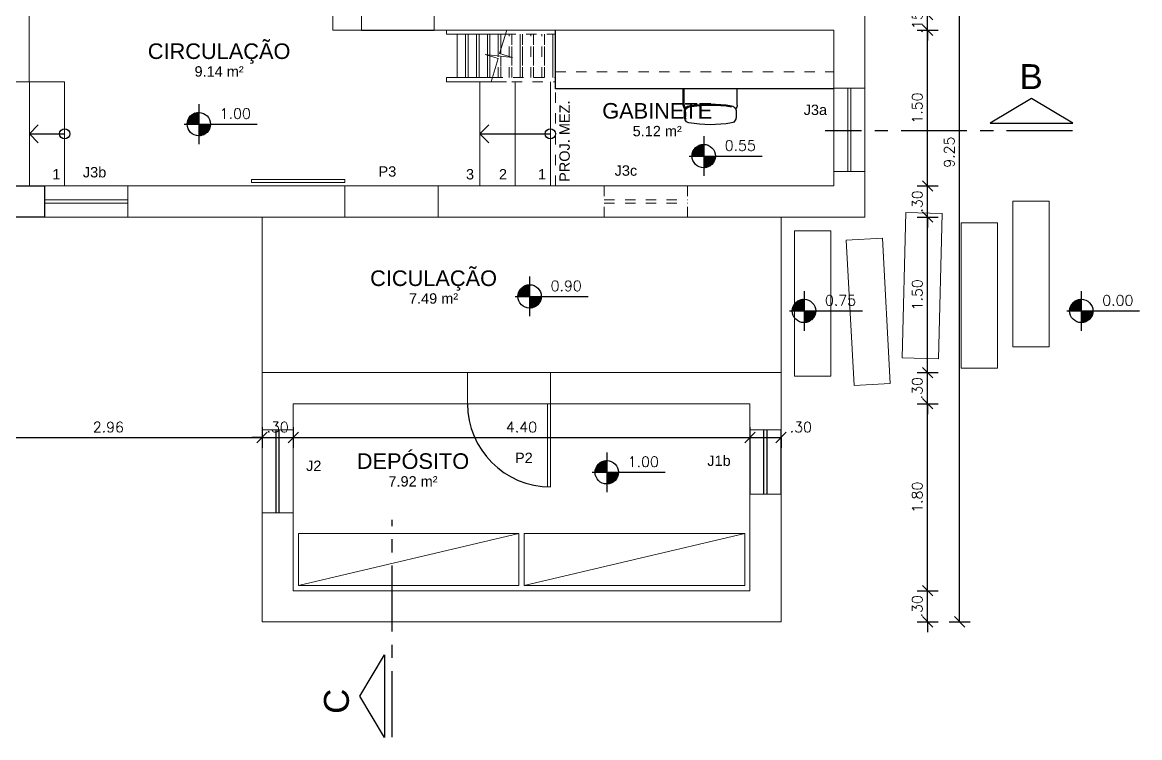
# Model space of a CAD drawing. Header units: metres. Extents: x -2.9 to 16.1, y -10.4 to 2.6.
# Drawn here: x 5.18 to 15.95, y -10.36 to -3.47 of the extents above; entities that cross this region are included whole.
import ezdxf
from ezdxf.enums import TextEntityAlignment as Align

# ---------------------------------------------------------------- set-up
doc = ezdxf.new("R2010")
doc.units = ezdxf.units.M
for name, pattern in [('CENTER', [50.800000000000004, 31.75, -6.349999999999999, 6.349999999999999, -6.349999999999999]), ('DASHDOT', [25.399999999999995, 12.7, -6.349999999999999, 0, -6.349999999999999]), ('DIVIDE', [31.75, 12.7, -6.35, 0, -6.35, 0, -6.35])]:
    doc.linetypes.add(name, pattern=pattern)
for name, color, linetype in [('Cotas', 8, 'Continuous'), ('Esquadria', 5, 'Continuous'), ('L-CORTE', 7, 'Continuous'), ('LAYOUT', 9, 'Continuous'), ('Parede', 1, 'Continuous'), ('Parede Vista', 4, 'Continuous'), ('Piso', 8, 'Continuous'), ('Projeção Sup', 40, 'DIVIDE'), ('Símbolos', 8, 'Continuous'), ('TXT', 4, 'Continuous'), ('TXT-AREA', 3, 'Continuous'), ('TXT-COMODO', 5, 'Continuous'), ('TXT-ESQ-NUM', 3, 'Continuous')]:
    doc.layers.add(name, color=color, linetype=linetype)
doc.styles.add('Arial', font='arial.ttf')
doc.styles.add('ROMANS', font='romans.shx')
doc.dimstyles.new('COTA', dxfattribs={"dimscale": 50, "dimtxt": 0.002, "dimasz": 0.002, "dimexe": 0.002, "dimexo": 0.002, "dimgap": 0.001, "dimtad": 1, "dimzin": 4, "dimdsep": 46, "dimtxsty": 'ROMANS', "dimblk": 'OBLIQUE', "dimcen": 0.002, "dimadec": 0, "dimazin": 0, "dimtfac": 1, "dimtix": 1, "dimtmove": 2, "dimatfit": 3, "dimfxl": 0.002, "dimfxlon": 1, "dimarcsym": 0})

# ---------------------------------------------------------------- blocks, each defined once
blk = doc.blocks.new('*X2')
at = {"color": 0}
for p, q in [((9.157403243450936, 7.168665421363772), (9.378114286589579, 7.389376464502414)), ((9.157765482937986, 7.177866495615653), (9.368913212337697, 7.389014225015364)), ((9.158549226489388, 7.187489073931887), (9.359290634021464, 7.388230481463963)), ((9.159823942691595, 7.197602624898926), (9.349177083054425, 7.386955765261756)), ((9.161684459761949, 7.208301976734112), (9.338477731219239, 7.385095248191402)), ((9.161993241843707, 7.16441658499171), (9.382363122961639, 7.384786466109643)), ((9.164266254557655, 7.219722606294648), (9.327057101658703, 7.382513453395697)), ((9.167775246074317, 7.232070432576143), (9.314709275377208, 7.379004461879035)), ((9.170832076608539, 7.16441658499171), (9.382363122961639, 7.375947631344811)), ((9.172553667149606, 7.245687688416263), (9.301092019537087, 7.374226040803746)), ((9.179256560809272, 7.26122941684076), (9.28555029111259, 7.36752314714408)), ((9.179670911373371, 7.16441658499171), (9.382363122961639, 7.367108796579979)), ((9.188509746138202, 7.16441658499171), (9.382363122961639, 7.358269961815147)), ((9.189518581994696, 7.280330272791018), (9.266449435162334, 7.357261125958655)), ((9.197348580903034, 7.16441658499171), (9.382363122961639, 7.349431127050315)), ((9.206187415667866, 7.16441658499171), (9.382363122961639, 7.340592292285484)), ((9.213790835055207, 7.313441360616361), (9.23333834733699, 7.332988872898143)), ((9.215026250432699, 7.16441658499171), (9.382363122961639, 7.331753457520652)), ((9.223865085197529, 7.16441658499171), (9.382363122961639, 7.32291462275582)), ((9.232703919962361, 7.16441658499171), (9.382363122961639, 7.314075787990988)), ((9.241542754727194, 7.16441658499171), (9.382363122961639, 7.305236953226157)), ((9.250381589492026, 7.16441658499171), (9.382363122961639, 7.296398118461324)), ((9.259220424256858, 7.16441658499171), (9.382363122961639, 7.287559283696492)), ((9.268059259021689, 7.16441658499171), (9.382363122961639, 7.278720448931661)), ((9.27689809378652, 7.16441658499171), (9.382363122961639, 7.269881614166829)), ((9.285736928551353, 7.16441658499171), (9.382363122961639, 7.261042779401997)), ((9.294575763316184, 7.16441658499171), (9.382363122961639, 7.252203944637166)), ((9.303414598081016, 7.16441658499171), (9.382363122961639, 7.243365109872333)), ((9.312253432845848, 7.16441658499171), (9.382363122961639, 7.234526275107502)), ((9.32109226761068, 7.16441658499171), (9.382363122961639, 7.22568744034267)), ((9.329931102375511, 7.16441658499171), (9.382363122961639, 7.216848605577838)), ((9.338769937140343, 7.16441658499171), (9.382363122961639, 7.208009770813006)), ((9.347608771905175, 7.16441658499171), (9.382363122961639, 7.199170936048174)), ((9.356447606670008, 7.16441658499171), (9.382363122961639, 7.190332101283342)), ((9.36528644143484, 7.16441658499171), (9.382363122961639, 7.18149326651851)), ((9.37412527619967, 7.16441658499171), (9.382363122961639, 7.172654431753679))]:
    blk.add_line(p, q, dxfattribs=at)
blk = doc.blocks.new('NIVEL-PB')
at = {"layer": 'TXT', "color": 3}
for p, q in [((0, 0.1915000000000191), (0, 0.1400000000000148)), ((0, 0.1400000000000148), (0, 0)), ((-0.1399999999999864, 0), (0, 0)), ((0, 0), (0.1399999999999864, 0)), ((0, 0), (0, -0.1399999999999864)), ((0.1399999999999864, 0), (0.5622643564208354, 0)), ((0, -0.1399999999999864), (0, -0.1914999999999907))]:
    blk.add_line(p, q, dxfattribs=at)
blk.add_circle((0, 0), 0.1125, dxfattribs=at)
at = {"layer": 'TXT', "color": 3, "xscale": 0.5, "yscale": 0.5, "zscale": 0.5}
blk.add_blockref('*X2', (-4.691181561480789, -3.582208292495864), dxfattribs=at)
at = {"layer": 'TXT', "color": 3, "xscale": 0.5, "yscale": 0.5, "zscale": 0.5, "rotation": 180}
blk.add_blockref('*X2', (4.691181561480789, 3.582208292495892), dxfattribs=at)
blk = doc.blocks.new('CESCRIT2')
for p, q in [((-0.2503891560623259, -0.135625901186029), (-0.2503891560623259, -0.0956259011860654)), ((-0.2403891560623208, -0.135625901186029), (-0.2403891560623208, -0.0956259011860654)), ((0.2493774960241382, -0.135625901186029), (0.2493774960241382, -0.0956259011860654)), ((-0.260622156062297, -0.2056257348153965), (-0.260622156062297, -0.2156259011860699)), ((0.2593774960241291, -0.2056257348153965), (0.2593774960241291, -0.2156259011860699)), ((-0.260622156062297, -0.2156259011860699), (-0.260622156062297, -0.3616651294813025)), ((-0.2506221560622919, -0.2156259011860699), (-0.2506221560622919, -0.3616651294813025)), ((-0.2506221560622919, -0.2156259011860699), (-0.2506221560622919, -0.2298547856976283)), ((0.2593774960241291, -0.2156259011860699), (0.2593774960241291, -0.3616651294813025))]:
    blk.add_line(p, q)
for centre, radius, start, end in [((-0.1703891560623987, -0.0956259011860654), 0.08, 155.4437820551392, 180), ((-0.1976757742859689, -0.08315832460040173), 0.05, 100.0048920654845, 155.4437820551392), ((-0.1703891560623987, -0.0956259011860654), 0.07, 155.4437820551392, 180), ((0.002666587180968349, -1.218789305589451), 1.203167284820483, 80.331463574474, 100.0048920654845), ((0.1963387978953079, -0.0820017873709391), 0.05, 27.00942920726475, 80.33146357447403), ((0.1696108439377468, -0.0956259011860654), 0.08, 0, 27.00942920726475), ((-0.1688376033487629, -0.2180878438251854), 0.09262671470896267, 145.2325799142798, 172.2679096587519), ((-0.1688376033487629, -0.2180878438251854), 0.08262671470896267, 149.0289091882942, 188.1873766953352), ((-0.1706177407059357, -0.1361848090066475), 0.07977337328901773, 179.598571303639, 204.1897794545986), ((-0.1979087742859491, -0.1480934777716927), 0.05, 204.5562179448608, 259.9951079345155), ((-0.1706177407059357, -0.1361848090066475), 0.06977337328901774, 179.598571303639, 204.1897794545986), ((-0.1979087742859491, -0.1480934777716927), 0.04, 204.5562179448608, 259.9951079345155), ((0.002552088774294248, 0.9888916978651299), 1.20452147951141, 260.0007478777679, 279.6630870108315), ((0.002552088774294248, 0.9888916978651299), 1.19452147951141, 260.0007478777679, 279.6630870108315), ((0.1966641142477812, -0.1480934777716927), 0.05, 280.0048920654845, 335.4437820551392), ((0.1693774960242109, -0.135625901186029), 0.08, 335.4437820551392, 0), ((0.1675929433108223, -0.2180878438251854), 0.09262671470896267, 7.732090341248096, 34.7674200857202)]:
    blk.add_arc(centre, radius, start, end)
blk = doc.blocks.new('_Oblique')
at = {"color": 0, "linetype": 'ByBlock', "lineweight": -2}
blk.add_line((-0.5, -0.5), (0.5, 0.5), dxfattribs=at)
blk = doc.blocks.new('*D7')
at = {"layer": 'Cotas', "color": 0, "lineweight": -2, "transparency": 16777216}
for p, q in [((-1.191656954110749, -4.04724331713078), (-1.391656954110749, -4.04724331713078)), ((-1.291656954110749, -5.04999983509879), (-1.29165695411075, -4.047243317130781)), ((-1.191656954110749, -5.04999983509879), (-1.391656954110749, -5.04999983509879))]:
    blk.add_line(p, q, dxfattribs=at)
at = {"layer": 'Defpoints', "color": 0, "transparency": 16777216}
for p in [(-1.29165695411075, -4.047243317130781), (5.910435333713851, -4.04724331713078), (1.110397122158702, -5.04999983509879)]:
    blk.add_point(p, dxfattribs=at)
at = {"layer": 'Cotas', "color": 0, "lineweight": -2, "transparency": 16777216, "xscale": 0.1, "yscale": 0.1, "zscale": 0.1}
for p, rotation in [((-1.29165695411075, -4.047243317130781), 90), ((-1.291656954110749, -5.04999983509879), 270)]:
    blk.add_blockref('_Oblique', p, dxfattribs=dict(at, rotation=rotation))
at = {"layer": 'Cotas', "color": 0, "transparency": 16777216, "insert": (-1.391656954111113, -4.694251889907491), "char_height": 0.1, "attachment_point": 5, "rotation": 90, "style": 'ROMANS'}
blk.add_mtext('1.00', dxfattribs=at)
blk = doc.blocks.new('*D8')
at = {"layer": 'Cotas', "color": 0, "lineweight": -2, "transparency": 16777216}
for p, q in [((-1.191656954110749, -2.649983632750038), (-1.391656954110749, -2.649983632750038)), ((-1.291656954110749, -4.047243317130781), (-1.29165695411075, -2.649983632750038)), ((-1.191656954110749, -4.04724331713078), (-1.391656954110749, -4.04724331713078))]:
    blk.add_line(p, q, dxfattribs=at)
at = {"layer": 'Defpoints', "color": 0, "transparency": 16777216}
for p in [(-1.29165695411075, -2.649983632750038), (6.060417782825429, -2.649983632750037), (5.910435333713851, -4.04724331713078)]:
    blk.add_point(p, dxfattribs=at)
at = {"layer": 'Cotas', "color": 0, "lineweight": -2, "transparency": 16777216, "xscale": 0.1, "yscale": 0.1, "zscale": 0.1}
for p, rotation in [((-1.29165695411075, -2.649983632750038), 90), ((-1.291656954110749, -4.047243317130781), 270)]:
    blk.add_blockref('_Oblique', p, dxfattribs=dict(at, rotation=rotation))
at = {"layer": 'Cotas', "color": 0, "transparency": 16777216, "insert": (-1.39165695411075, -3.348613474940409), "char_height": 0.1, "attachment_point": 5, "rotation": 90, "style": 'ROMANS'}
blk.add_mtext('1.40', dxfattribs=at)
blk = doc.blocks.new('*D31')
at = {"layer": 'Cotas', "color": 0, "lineweight": -2, "transparency": 16777216}
for p, q in [((4.531273302389309, -7.372719105595842), (4.531273302389309, -7.572719105595842)), ((7.492630812579591, -7.372719105595842), (7.492630812579591, -7.572719105595842)), ((4.531273302389309, -7.472719105595843), (7.492630812579591, -7.472719105595843))]:
    blk.add_line(p, q, dxfattribs=at)
at = {"layer": 'Defpoints', "color": 0, "transparency": 16777216}
for p in [(4.531273302389309, -5.759979485460462), (7.492630812579591, -6.847929830828434), (7.492630812579591, -7.472719105595843)]:
    blk.add_point(p, dxfattribs=at)
at = {"layer": 'Cotas', "color": 0, "lineweight": -2, "transparency": 16777216, "xscale": 0.1, "yscale": 0.1, "zscale": 0.1, "rotation": 180}
blk.add_blockref('_Oblique', (4.531273302389309, -7.472719105595843), dxfattribs=at)
at = {"layer": 'Cotas', "color": 0, "lineweight": -2, "transparency": 16777216, "xscale": 0.1, "yscale": 0.1, "zscale": 0.1}
blk.add_blockref('_Oblique', (7.492630812579591, -7.472719105595843), dxfattribs=at)
at = {"layer": 'Cotas', "color": 0, "transparency": 16777216, "insert": (6.01195205748445, -7.372719105595843), "char_height": 0.1, "attachment_point": 5, "style": 'ROMANS'}
blk.add_mtext('2.96', dxfattribs=at)
blk = doc.blocks.new('*D32')
at = {"layer": 'Cotas', "color": 0, "lineweight": -2, "transparency": 16777216}
for p, q in [((7.492630812579591, -7.372719105595842), (7.492630812579591, -7.572719105595842)), ((7.792834855306864, -7.372719105595842), (7.792834855306864, -7.572719105595842)), ((7.492630812579591, -7.472719105595843), (7.392630812579592, -7.472719105595843)), ((7.492630812579591, -7.472719105595843), (7.792834855306864, -7.472719105595843)), ((7.792834855306864, -7.472719105595843), (7.892834855306864, -7.472719105595843))]:
    blk.add_line(p, q, dxfattribs=at)
at = {"layer": 'Defpoints', "color": 0, "transparency": 16777216}
for p in [(7.492630812579591, -6.847929830828434), (7.792834855306864, -7.148133873557526), (7.792834855306864, -7.472719105595843)]:
    blk.add_point(p, dxfattribs=at)
at = {"layer": 'Cotas', "color": 0, "lineweight": -2, "transparency": 16777216, "xscale": 0.1, "yscale": 0.1, "zscale": 0.1}
blk.add_blockref('_Oblique', (7.492630812579591, -7.472719105595843), dxfattribs=at)
at = {"layer": 'Cotas', "color": 0, "lineweight": -2, "transparency": 16777216, "xscale": 0.1, "yscale": 0.1, "zscale": 0.1, "rotation": 180}
blk.add_blockref('_Oblique', (7.792834855306864, -7.472719105595843), dxfattribs=at)
at = {"layer": 'Cotas', "color": 0, "transparency": 16777216, "insert": (7.642732833943228, -7.372719105595843), "char_height": 0.1, "attachment_point": 5, "style": 'ROMANS'}
blk.add_mtext('.30', dxfattribs=at)
blk = doc.blocks.new('*D33')
at = {"layer": 'Cotas', "color": 0, "lineweight": -2, "transparency": 16777216}
for p, q in [((7.792834855306864, -7.372719105595842), (7.792834855306864, -7.572719105595842)), ((12.19243030000143, -7.372719105595842), (12.19243030000143, -7.572719105595842)), ((7.792834855306864, -7.472719105595843), (12.19243030000143, -7.472719105595843))]:
    blk.add_line(p, q, dxfattribs=at)
at = {"layer": 'Defpoints', "color": 0, "transparency": 16777216}
for p in [(7.792834855306864, -7.148133873557526), (12.19243030000143, -7.148133873557526), (12.19243030000143, -7.472719105595843)]:
    blk.add_point(p, dxfattribs=at)
at = {"layer": 'Cotas', "color": 0, "lineweight": -2, "transparency": 16777216, "xscale": 0.1, "yscale": 0.1, "zscale": 0.1, "rotation": 180}
blk.add_blockref('_Oblique', (7.792834855306864, -7.472719105595843), dxfattribs=at)
at = {"layer": 'Cotas', "color": 0, "lineweight": -2, "transparency": 16777216, "xscale": 0.1, "yscale": 0.1, "zscale": 0.1}
blk.add_blockref('_Oblique', (12.19243030000143, -7.472719105595843), dxfattribs=at)
at = {"layer": 'Cotas', "color": 0, "transparency": 16777216, "insert": (9.992632577654149, -7.372719105595843), "char_height": 0.1, "attachment_point": 5, "style": 'ROMANS'}
blk.add_mtext('4.40', dxfattribs=at)
blk = doc.blocks.new('*D34')
at = {"layer": 'Cotas', "color": 0, "lineweight": -2, "transparency": 16777216}
for p, q in [((12.19243030000143, -7.372719105595842), (12.19243030000143, -7.572719105595842)), ((12.19243030000143, -7.472719105595843), (12.49263434273234, -7.472719105595843)), ((12.49263434273234, -7.472719105595843), (12.49263434273234, -7.572719105595842))]:
    blk.add_line(p, q, dxfattribs=at)
at = {"layer": 'Defpoints', "color": 0, "transparency": 16777216}
for p in [(12.19243030000143, -7.148133873557526), (12.49263434273234, -7.398280374824026), (12.49263434273234, -7.472719105595843)]:
    blk.add_point(p, dxfattribs=at)
at = {"layer": 'Cotas', "color": 0, "lineweight": -2, "transparency": 16777216, "xscale": 0.1, "yscale": 0.1, "zscale": 0.1, "rotation": 180}
blk.add_blockref('_Oblique', (12.19243030000143, -7.472719105595843), dxfattribs=at)
at = {"layer": 'Cotas', "color": 0, "lineweight": -2, "transparency": 16777216, "xscale": 0.1, "yscale": 0.1, "zscale": 0.1}
blk.add_blockref('_Oblique', (12.49263434273234, -7.472719105595843), dxfattribs=at)
at = {"layer": 'Cotas', "color": 0, "transparency": 16777216, "insert": (12.68321296688418, -7.372719105595934), "char_height": 0.1, "attachment_point": 5, "style": 'ROMANS'}
blk.add_mtext('.30', dxfattribs=at)
blk = doc.blocks.new('*D35')
at = {"layer": 'Cotas', "color": 0, "lineweight": -2, "transparency": 16777216}
for p, q in [((13.90537516521545, -8.947684838347417), (13.90537516521545, -8.847684838347417)), ((13.80537516521545, -8.947684838347417), (14.00537516521545, -8.947684838347417)), ((13.90537516521545, -9.24788888107651), (13.90537516521545, -8.947684838347417)), ((13.80537516521545, -9.24788888107651), (14.00537516521545, -9.24788888107651)), ((13.90537516521545, -9.24788888107651), (13.90537516521545, -9.347888881076509))]:
    blk.add_line(p, q, dxfattribs=at)
at = {"layer": 'Defpoints', "color": 0, "transparency": 16777216}
for p in [(12.34235048984602, -8.947684838347417), (13.90537516521545, -8.947684838347417), (12.64255453257329, -9.24788888107651)]:
    blk.add_point(p, dxfattribs=at)
at = {"layer": 'Cotas', "color": 0, "lineweight": -2, "transparency": 16777216, "xscale": 0.1, "yscale": 0.1, "zscale": 0.1}
for p, rotation in [((13.90537516521545, -8.947684838347417), 270), ((13.90537516521545, -9.24788888107651), 90)]:
    blk.add_blockref('_Oblique', p, dxfattribs=dict(at, rotation=rotation))
at = {"layer": 'Cotas', "color": 0, "transparency": 16777216, "insert": (13.80537516521545, -9.097786859711965), "char_height": 0.1, "attachment_point": 5, "rotation": 90, "style": 'ROMANS'}
blk.add_mtext('.30', dxfattribs=at)
blk = doc.blocks.new('*D36')
at = {"layer": 'Cotas', "color": 0, "lineweight": -2, "transparency": 16777216}
for p, q in [((13.80537516521545, -7.14813387355753), (14.00537516521545, -7.148133873557529)), ((13.90537516521545, -8.947684838347417), (13.90537516521545, -7.14813387355753)), ((13.80537516521545, -8.947684838347417), (14.00537516521545, -8.947684838347417))]:
    blk.add_line(p, q, dxfattribs=at)
at = {"layer": 'Defpoints', "color": 0, "transparency": 16777216}
for p in [(12.34235755014789, -7.14813387355753), (13.90537516521545, -7.14813387355753), (12.34235048984602, -8.947684838347417)]:
    blk.add_point(p, dxfattribs=at)
at = {"layer": 'Cotas', "color": 0, "lineweight": -2, "transparency": 16777216, "xscale": 0.1, "yscale": 0.1, "zscale": 0.1}
for p, rotation in [((13.90537516521545, -7.14813387355753), 90), ((13.90537516521545, -8.947684838347417), 270)]:
    blk.add_blockref('_Oblique', p, dxfattribs=dict(at, rotation=rotation))
at = {"layer": 'Cotas', "color": 0, "transparency": 16777216, "insert": (13.80537516521545, -8.047909355952475), "char_height": 0.1, "attachment_point": 5, "rotation": 90, "style": 'ROMANS'}
blk.add_mtext('1.80', dxfattribs=at)
blk = doc.blocks.new('*D37')
at = {"layer": 'Cotas', "color": 0, "lineweight": -2, "transparency": 16777216}
for p, q in [((13.90537516521545, -6.847929830828438), (13.90537516521545, -6.747929830828438)), ((13.80537516521545, -6.847929830828438), (14.00537516521545, -6.847929830828437)), ((13.90537516521545, -7.14813387355753), (13.90537516521545, -6.847929830828438)), ((13.80537516521545, -7.14813387355753), (14.00537516521545, -7.148133873557529)), ((13.90537516521545, -7.14813387355753), (13.90537516521545, -7.24813387355753))]:
    blk.add_line(p, q, dxfattribs=at)
at = {"layer": 'Defpoints', "color": 0, "transparency": 16777216}
for p in [(12.6425615928788, -6.847929830828438), (13.90537516521545, -6.847929830828438), (12.34235755014789, -7.14813387355753)]:
    blk.add_point(p, dxfattribs=at)
at = {"layer": 'Cotas', "color": 0, "lineweight": -2, "transparency": 16777216, "xscale": 0.1, "yscale": 0.1, "zscale": 0.1}
for p, rotation in [((13.90537516521545, -6.847929830828438), 270), ((13.90537516521545, -7.14813387355753), 90)]:
    blk.add_blockref('_Oblique', p, dxfattribs=dict(at, rotation=rotation))
at = {"layer": 'Cotas', "color": 0, "transparency": 16777216, "insert": (13.80537516521545, -6.998031852192986), "char_height": 0.1, "attachment_point": 5, "rotation": 90, "style": 'ROMANS'}
blk.add_mtext('.30', dxfattribs=at)
blk = doc.blocks.new('*D38')
at = {"layer": 'Cotas', "color": 0, "lineweight": -2, "transparency": 16777216}
for p, q in [((13.80537516521545, -5.349973788268473), (14.00537516521545, -5.349973788268472)), ((13.90537516521545, -6.847929830828438), (13.90537516521545, -5.349973788268473)), ((13.80537516521545, -6.847929830828438), (14.00537516521545, -6.847929830828437))]:
    blk.add_line(p, q, dxfattribs=at)
at = {"layer": 'Defpoints', "color": 0, "transparency": 16777216}
for p in [(13.44996714388663, -5.349973788268473), (13.90537516521545, -5.349973788268473), (12.6425615928788, -6.847929830828438)]:
    blk.add_point(p, dxfattribs=at)
at = {"layer": 'Cotas', "color": 0, "lineweight": -2, "transparency": 16777216, "xscale": 0.1, "yscale": 0.1, "zscale": 0.1}
for p, rotation in [((13.90537516521545, -5.349973788268473), 90), ((13.90537516521545, -6.847929830828438), 270)]:
    blk.add_blockref('_Oblique', p, dxfattribs=dict(at, rotation=rotation))
at = {"layer": 'Cotas', "color": 0, "transparency": 16777216, "insert": (13.80537516521545, -6.098951809548457), "char_height": 0.1, "attachment_point": 5, "rotation": 90, "style": 'ROMANS'}
blk.add_mtext('1.50', dxfattribs=at)
blk = doc.blocks.new('*D39')
at = {"layer": 'Cotas', "color": 0, "lineweight": -2, "transparency": 16777216}
for p, q in [((13.90537516521545, -5.049972073855317), (13.90537516521545, -4.949972073855317)), ((13.80537516521545, -5.049972073855317), (14.00537516521545, -5.049972073855316)), ((13.90537516521545, -5.349973788268473), (13.90537516521545, -5.049972073855317)), ((13.80537516521545, -5.349973788268473), (14.00537516521545, -5.349973788268472)), ((13.90537516521545, -5.349973788268473), (13.90537516521545, -5.449973788268473))]:
    blk.add_line(p, q, dxfattribs=at)
at = {"layer": 'Defpoints', "color": 0, "transparency": 16777216}
for p in [(13.14996345123701, -5.049972073855317), (13.90537516521545, -5.049972073855317), (13.44996714388663, -5.349973788268473)]:
    blk.add_point(p, dxfattribs=at)
at = {"layer": 'Cotas', "color": 0, "lineweight": -2, "transparency": 16777216, "xscale": 0.1, "yscale": 0.1, "zscale": 0.1}
for p, rotation in [((13.90537516521545, -5.049972073855317), 270), ((13.90537516521545, -5.349973788268473), 90)]:
    blk.add_blockref('_Oblique', p, dxfattribs=dict(at, rotation=rotation))
at = {"layer": 'Cotas', "color": 0, "transparency": 16777216, "insert": (13.80537516521545, -5.199972931061898), "char_height": 0.1, "attachment_point": 5, "rotation": 90, "style": 'ROMANS'}
blk.add_mtext('.30', dxfattribs=at)
blk = doc.blocks.new('*D40')
at = {"layer": 'Cotas', "color": 0, "lineweight": -2, "transparency": 16777216}
for p, q in [((13.80537516521545, -3.549947972787779), (14.00537516521545, -3.549947972787779)), ((13.90537516521545, -5.049972073855317), (13.90537516521545, -3.549947972787779)), ((13.80537516521546, -5.049972073855317), (14.00537516521545, -5.049972073855316))]:
    blk.add_line(p, q, dxfattribs=at)
at = {"layer": 'Defpoints', "color": 0, "transparency": 16777216}
for p in [(13.14997614452705, -3.549947972787779), (13.90537516521545, -3.549947972787779), (13.14996345123701, -5.049972073855317)]:
    blk.add_point(p, dxfattribs=at)
at = {"layer": 'Cotas', "color": 0, "lineweight": -2, "transparency": 16777216, "xscale": 0.1, "yscale": 0.1, "zscale": 0.1}
for p, rotation in [((13.90537516521545, -3.549947972787779), 90), ((13.90537516521545, -5.049972073855317), 270)]:
    blk.add_blockref('_Oblique', p, dxfattribs=dict(at, rotation=rotation))
at = {"layer": 'Cotas', "color": 0, "transparency": 16777216, "insert": (13.80537516521545, -4.29996002332155), "char_height": 0.1, "attachment_point": 5, "rotation": 90, "style": 'ROMANS'}
blk.add_mtext('1.50', dxfattribs=at)
blk = doc.blocks.new('*D41')
at = {"layer": 'Cotas', "color": 0, "lineweight": -2, "transparency": 16777216}
for p, q in [((13.90537516521545, -3.399981898857733), (13.90537516521545, -3.299981898857733)), ((13.80537516521545, -3.399981898857733), (14.00537516521545, -3.399981898857733)), ((13.90537516521545, -3.549947972787779), (13.90537516521545, -3.399981898857733)), ((13.80537516521545, -3.549947972787779), (14.00537516521545, -3.549947972787779)), ((13.90537516521545, -3.549947972787779), (13.90537516521545, -3.649947972787779))]:
    blk.add_line(p, q, dxfattribs=at)
at = {"layer": 'Defpoints', "color": 0, "transparency": 16777216}
for p in [(13.1499756500839, -3.399981898857733), (13.90537516521545, -3.399981898857733), (13.14997614452705, -3.549947972787779)]:
    blk.add_point(p, dxfattribs=at)
at = {"layer": 'Cotas', "color": 0, "lineweight": -2, "transparency": 16777216, "xscale": 0.1, "yscale": 0.1, "zscale": 0.1}
for p, rotation in [((13.90537516521545, -3.399981898857733), 270), ((13.90537516521545, -3.549947972787779), 90)]:
    blk.add_blockref('_Oblique', p, dxfattribs=dict(at, rotation=rotation))
at = {"layer": 'Cotas', "color": 0, "transparency": 16777216, "insert": (13.80537516521545, -3.474964935822759), "char_height": 0.1, "attachment_point": 5, "rotation": 90, "style": 'ROMANS'}
blk.add_mtext('.15', dxfattribs=at)
blk = doc.blocks.new('*D44')
at = {"layer": 'Cotas', "color": 0, "lineweight": -2, "transparency": 16777216}
for p, q in [((14.11347039137027, 2.621173007358826e-05), (14.31347039137027, 2.621173007362043e-05)), ((14.21347039137027, -9.24788888107651), (14.21347039137027, 2.621173007360434e-05)), ((14.11347039137027, -9.24788888107651), (14.31347039137027, -9.24788888107651))]:
    blk.add_line(p, q, dxfattribs=at)
at = {"layer": 'Defpoints', "color": 0, "transparency": 16777216}
for p in [(13.90902981805903, 2.621173007355539e-05), (14.21347039137027, 2.621173007360434e-05), (13.90902981805903, -9.24788888107651)]:
    blk.add_point(p, dxfattribs=at)
at = {"layer": 'Cotas', "color": 0, "lineweight": -2, "transparency": 16777216, "xscale": 0.1, "yscale": 0.1, "zscale": 0.1}
for p, rotation in [((14.21347039137027, 2.621173007360434e-05), 90), ((14.21347039137027, -9.24788888107651), 270)]:
    blk.add_blockref('_Oblique', p, dxfattribs=dict(at, rotation=rotation))
at = {"layer": 'Cotas', "color": 0, "transparency": 16777216, "insert": (14.1134703913699, -4.72493536908496), "char_height": 0.1, "attachment_point": 5, "rotation": 90, "style": 'ROMANS'}
blk.add_mtext('9.25', dxfattribs=at)

msp = doc.modelspace()

# ---------------------------------------------------------------- linework, layer by layer
at = {"layer": 'Esquadria', "lineweight": 15}
for points in [[(13.13504562572416, -4.91034505884636), (13.13508586892567, -4.109949433452584)], [(13.165045625723, -4.910345400267033), (13.16508586892451, -4.109949774873257)], [(5.398012793666567, -5.214984823700433), (6.198014804884224, -5.215002907663802)], [(5.39801347181492, -5.184984823707055), (6.198015483030758, -5.185002907670423)]]:
    msp.add_lwpolyline(points, dxfattribs=at)
for points in [[(7.3900360890093, -5.017177451410589), (8.29003608900939, -5.017177451410589), (8.29003608900939, -4.987177451410616), (7.3900360890093, -4.987177451410616)], [(10.24247817187734, -7.947926368964772), (10.27247817187754, -7.947926368964772), (10.27247817187754, -7.147926368964818), (10.24247817187734, -7.147926368964818)]]:
    msp.add_lwpolyline(points, close=True, dxfattribs=at)
at = {"layer": 'Esquadria', "linetype": 'Continuous'}
for points in [[(7.627723723075178, -8.198833902504703), (7.627732833945629, -7.398280204113689)], [(7.657723723077652, -8.198833902504703), (7.657732833942646, -7.398280545536181)], [(12.3275252610656, -8.018654823741599), (12.32753232136747, -7.398280204113689)], [(12.35752526106262, -8.018655165162272), (12.35753232136631, -7.398280545536181)]]:
    msp.add_lwpolyline(points, dxfattribs=at)
at = {"layer": 'L-CORTE', "linetype": 'CENTER', "ltscale": 0.02}
msp.add_line((15.3002752969528, -4.520673049069956), (12.91627267785771, -4.520673049069956), dxfattribs=at)
at = {"layer": 'L-CORTE', "color": 50, "linetype": 'CENTER', "ltscale": 0.02}
msp.add_line((8.747006890134344, -10.35770173011406), (8.747006890134344, -8.265442288410668), dxfattribs=at)
at = {"layer": 'L-CORTE', "color": 7, "linetype": 'DASHDOT', "ltscale": 1.5}
for points in [[(15.30547755278303, -4.446673765703054), (14.9064503800455, -4.206825444690821), (14.50742320730751, -4.446673765703054), (15.30547755278303, -4.446673765703054)], [(8.673007606767442, -10.36290398594429), (8.433159285754755, -9.963876813206753), (8.673007606767442, -9.564849640468765), (8.673007606767442, -10.36290398594429)]]:
    msp.add_lwpolyline(points, dxfattribs=at)
at = {"layer": 'LAYOUT', "linetype": 'Continuous'}
for p, q in [((10.31817075115168, -4.11490126500189), (10.31816888851245, -3.54995681503101)), ((13.00007021345573, -4.11490126500189), (10.31817075115168, -4.11490126500189))]:
    msp.add_line(p, q, dxfattribs=at)
at = {"layer": 'LAYOUT', "lineweight": 9}
for points in [[(7.842888866620342, -8.897659068245048), (9.967616162452032, -8.397330764200888)], [(10.01765605315813, -8.897659068245048), (12.14238334899346, -8.397330764200888)]]:
    msp.add_lwpolyline(points, dxfattribs=at)
for points in [[(7.842888866620342, -8.897676719001538), (9.967616162452032, -8.897676719001538), (9.967616162452032, -8.397348414955559), (7.842888866620342, -8.397348414955559)], [(10.01763840240528, -8.397348414955559), (12.14236569823697, -8.397348414955559), (12.14236569823697, -8.897676719001538), (10.01763840240528, -8.897676719001538)]]:
    msp.add_lwpolyline(points, close=True, dxfattribs=at)
at = {"layer": 'Parede', "lineweight": 20}
for p, q in [((13.30008722069033, -4.109949109603349), (13.30003989354009, 2.621173007355537e-05)), ((5.25003295864235, -2.649983632750036), (5.250043016832933, -4.04724282260031)), ((8.175032459012073, -3.549992103286058), (8.175024040242079, -2.649973988962984)), ((8.450050378261949, -3.399991769105327), (8.4500508728147, -3.549991196540986)), ((9.150050378126252, -3.400057763272343), (9.150050872360225, -3.549960666353172)), ((8.4500508728147, -3.549991196540986), (8.175032459012073, -3.549992103286058)), ((9.150050872360225, -3.549960666353172), (13.0000488943806, -3.549947972787777)), ((13.0000488943806, -3.549947972787777), (13.00008451715985, -4.109950098722493)), ((5.250043016832933, -4.04724282260031), (5.100050509530774, -4.047243317130778)), ((13.00008451715985, -4.109950098722493), (13.30008722069033, -4.109949109603349)), ((13.30003844297971, -4.909953360100189), (13.00003573944741, -4.909954349217514)), ((13.00003573944741, -4.909954349217514), (13.00003620109055, -5.049972073855315)), ((13.30003989374018, -5.349973788268471), (13.30003844297971, -4.909953360100189)), ((13.00003620109055, -5.049972073855315), (9.190032620598231, -5.049984569615845)), ((9.190032620598231, -5.049984569615845), (9.190033609713737, -5.349987273148145)), ((10.79000593496767, -5.049979360393991), (10.83003329388521, -5.049961589507575)), ((9.190033609713737, -5.349987273148145), (13.30003989374018, -5.349973788268471))]:
    msp.add_line(p, q, dxfattribs=at)
at = {"layer": 'Parede'}
msp.add_lwpolyline([(1.30615067756662, -5.961529247488215), (1.311346220418272, -5.992666484268739), (4.193095921091299, -5.512164222510364), (4.127598312994451, -5.049983917042482), (5.398013132740743, -5.049983917042482), (5.398013132740743, -5.349985730365006), (4.47317128035138, -5.349985730365006), (4.531273302389309, -5.759979485460462), (1.064757189627926, -6.337985560107882), (1.010175677682128, -6.010874898190195)], dxfattribs=at)
at = {"layer": 'Parede', "lineweight": 20}
for points in [[(6.198014649398829, -5.050001555900963), (8.29006078355087, -5.049994658358628), (8.290061772670015, -5.349997361890928), (6.198015638517973, -5.350004259433263)], [(9.472480710559466, -6.847929830828434), (7.492630812579591, -6.847929830828434), (7.492630812579591, -7.398280374824026), (7.792834855306864, -7.398280374824026), (7.792834855306864, -7.148133873557526), (9.472480710559466, -7.148133873557526)], [(10.27247817187754, -6.84772585638666), (12.49263434273234, -6.847929830828434), (12.49263434273234, -7.398280374824026), (12.19243030000143, -7.398280374824026), (12.19243030000143, -7.148133873557526), (10.27247817187754, -7.147929899115752)], [(7.792831325157749, -8.198833902504703), (7.792831325157749, -8.947684838347413), (12.19242323969956, -8.947684838347413), (12.19242323969956, -8.018654994451936), (12.49262728242684, -8.018654994451936), (12.49262728242684, -9.247888881076506), (7.492627282426838, -9.247888881076506), (7.492627282426838, -8.198833902504703)]]:
    msp.add_lwpolyline(points, close=True, dxfattribs=at)
at = {"layer": 'Parede Vista', "lineweight": 9}
msp.add_line((13.30006958178637, -4.109952637445986), (13.30003844295607, -4.90994630453315), dxfattribs=at)
for points in [[(13.00007040603668, -4.109953626552397), (13.00003926720819, -4.909947293639561)], [(6.197997010422114, -5.049983917042482), (5.398001560282864, -5.049986554651696)], [(5.398013132740743, -5.349985730365006), (6.198008582879993, -5.349983092755792)], [(7.492630812579591, -7.398276844674911), (7.492630812579591, -8.198844492957505)], [(7.792831325157749, -8.198833902504703), (7.792831325157749, -7.398266254220289)]]:
    msp.add_lwpolyline(points, dxfattribs=at)
at = {"layer": 'Parede Vista', "linetype": 'Continuous'}
for points in [[(12.19243030000143, -7.398280374824026), (12.19243030000143, -8.018654994451936)], [(12.49262728242684, -8.018654994451936), (12.49263434273234, -7.398280374824026)]]:
    msp.add_lwpolyline(points, dxfattribs=at)
at = {"layer": 'Piso'}
msp.add_line((8.4500508728147, -3.549991196540986), (9.150050872460724, -3.549991196540986), dxfattribs=at)
at = {"layer": 'Piso', "lineweight": 9}
for p, q in [((9.373044560597009, -3.589982547797263), (9.373045936338713, -4.007248772793901)), ((9.373081214172089, -4.007248772677485), (9.373079838434023, -3.589982547680847)), ((9.453044560596936, -3.589982547797263), (9.45304593633864, -4.007248772793901)), ((9.453081214172016, -4.007248772677485), (9.45307983843395, -3.589982547680847)), ((9.478066358519754, -3.589992750163447), (9.478067734261458, -4.007258975160084)), ((9.478103012094834, -4.007258975043669), (9.478101636356769, -3.589992750047031)), ((9.558067734257293, -4.007258711397753), (9.558066358519227, -3.589992486401115)), ((9.583088156442045, -3.590002688767299), (9.583089532183749, -4.007268913763937)), ((9.583124810017125, -4.007268913647522), (9.58312343427906, -3.590002688650884)), ((9.663089532179583, -4.007268650001606), (9.663088156441518, -3.590002425004968)), ((9.688109954364336, -3.590012627371152), (9.68811133010604, -4.00727885236779)), ((9.688146607939416, -4.007278852251375), (9.68814523220135, -3.590012627254737)), ((9.768110639874976, -3.797930333727209), (9.768109954363808, -3.590012363608821)), ((9.793131752286627, -3.590022565975005), (9.793132233961387, -3.736115804322935)), ((9.793167511411866, -3.735999072664526), (9.79316703012364, -3.59002256585859)), ((9.978154925946455, -4.007298465813165), (9.97815355020839, -3.590032240816527)), ((10.29322031971333, -4.007328281624723), (10.29321894397526, -3.590062056628085)), ((5.250730934683816, -4.047267514817577), (5.590730934682142, -4.04726645976757)), ((5.250734240740712, -5.050004679114863), (5.250730934683816, -4.047267514817577)), ((5.590734240739039, -5.050003624064402), (5.590730934682142, -4.04726645976757)), ((9.268130103604562, -4.047254269325549), (9.549229219868721, -4.047253342532713)), ((9.549264497705735, -4.047253342416298), (9.849055534228683, -4.047252353995646)), ((9.590076490416322, -5.049991493156995), (9.590073184363064, -4.047254328859708)), ((9.930076490414649, -5.049990372167258), (9.93007318436139, -4.047253207869971)), ((10.27007649041298, -5.049989251177522), (10.27007318435972, -4.047252086880235)), ((5.569854998411301, -5.050003692904284), (5.250734240740712, -5.050004679114863)), ((5.849681312771281, -5.050002704367216), (5.569854998411301, -5.050003692904284))]:
    msp.add_line(p, q, dxfattribs=at)
for points in [[(9.849385506338876, -3.549975999541857), (9.268107297366441, -3.549977916034095), (9.268107429265001, -3.589982980217883), (9.837285341043753, -3.589981103619721)], [(9.69914943258118, -4.047242264890883), (9.26815479805191, -4.047243685894045), (9.26815466615517, -4.007238621712077), (9.711214320041108, -4.007237160929435)], [(8.290036089008936, -5.049977019523794), (9.19004673169593, -5.049973986220721)], [(7.492630812579591, -6.847929830828434), (7.492630812579591, -5.349945547060997)], [(9.19005124858495, -5.349973161955859), (8.290040605897957, -5.349976195260751)], [(12.49263434273234, -6.847929830828434), (12.49263434273234, -5.349976450344911)], [(10.27247817187754, -6.84772585638666), (9.472484240708582, -6.847929830828434)], [(9.472480710559466, -7.148130343406592), (10.2724746417266, -7.147926368964818)]]:
    msp.add_lwpolyline(points, dxfattribs=at)
at = {"layer": 'Piso', "lineweight": 5}
for points in [[(14.7245228230322, -6.597965769347411), (15.07454844580298, -6.597965769347411), (15.07454844580298, -5.197969111449311), (14.7245228230322, -5.197969111449311)], [(14.04524663183838, -5.314304476921279), (14.00922807097868, -6.713842524348365), (13.65937883685092, -6.704846703565636), (13.69536211998093, -5.305308656138095)], [(12.62175853449207, -6.881563429240487), (12.97174887953406, -6.881563429240487), (12.97174887953406, -5.481566771341932), (12.62175853449207, -5.481566771341932)], [(14.22693046169479, -6.80423464823707), (14.57695608446556, -6.80423464823707), (14.57695608446556, -5.40423799033897), (14.22693046169479, -5.40423799033897)], [(13.12013758917601, -5.573546393016386), (13.19598470557958, -6.971496942658177), (13.54548116242222, -6.952517524692666), (13.46959876828896, -5.554602252779205)]]:
    msp.add_lwpolyline(points, close=True, dxfattribs=at)
at = {"layer": 'Projeção Sup', "lineweight": 9, "ltscale": 0.005}
for p, q in [((9.837279977479284, -3.590032705280692), (10.31806204769782, -3.589933151288278)), ((9.873133128024165, -4.007288527209312), (9.873131752286099, -3.590022302212674)), ((9.898153550208917, -3.590032504578858), (9.898154925950621, -4.007298729575496)), ((9.898190203783997, -4.00729872945908), (9.898188828045932, -3.590032504462442)), ((10.00317534813121, -3.59004244318271), (10.00317672387291, -4.007308668179348)), ((10.00321200170629, -4.007308668062933), (10.00321062596822, -3.590042443066295)), ((10.08317672386875, -4.007308404417017), (10.08317534813068, -3.590042179420379)), ((10.1081971460535, -3.590052381786563), (10.1081985217952, -4.007318606783201)), ((10.10823379962858, -4.007318606666786), (10.10823242389051, -3.590052381670148)), ((10.18819852179104, -4.00731834302087), (10.18819714605297, -3.590052118024232)), ((10.21321894397579, -3.590062320390416), (10.21322031971749, -4.007328545387054)), ((10.21325559755087, -4.007328545270639), (10.2132542218128, -3.590062320274001)), ((9.793167511411866, -3.735999072664526), (9.793167511411866, -3.779151504628089)), ((9.768111330101874, -4.007278588605459), (9.768110639874976, -3.797930333727209)), ((9.793132446966865, -3.800720919939295), (9.79313312802833, -4.007288790971643)), ((9.793168405861707, -4.007288790855227), (9.793167724814793, -3.800724854342434)), ((10.31817020732478, -3.949956815029054), (13.00005021319339, -3.949947972785594)), ((9.711214320041108, -4.007237160929435), (10.31814843146958, -4.007111485040696)), ((10.79000692408681, -5.349982063926291), (10.79000593496767, -5.049979360393991)), ((11.59003426324853, -5.049976722677229), (11.59003525236767, -5.34997942620771))]:
    msp.add_line(p, q, dxfattribs=at)
for points in [[(10.31836437509173, -5.049980979389147), (10.31805376993998, -3.549956879389356)], [(9.699160015967209, -4.047252848207791), (10.31815674042036, -4.047238400374454)], [(10.78961488391815, -5.214989246669575), (11.59003458709776, -5.214978074441888)], [(10.78961522533882, -5.184989246670739), (11.59003492851843, -5.184978074443052)]]:
    msp.add_lwpolyline(points, dxfattribs=at)
at = {"layer": 'Símbolos', "lineweight": 20}
msp.add_lwpolyline([(9.699103571430896, -4.047252848392418), (9.767271277776672, -3.821688663152599), (9.642184817543239, -3.783886309558511), (9.906304260226534, -3.813342538374854), (9.781217799996739, -3.775540184782585), (9.849390836996463, -3.549958360606979)], dxfattribs=at)
at = {"layer": 'Símbolos'}
for points in [[(5.337027373795536, -4.636106686839412), (5.250732587712264, -4.548636096965765), (5.336680075687582, -4.460410491920811)], [(9.676369623472965, -4.636093500893139), (9.590074837389693, -4.548622911019493), (9.676022325365011, -4.460397305974539)], [(5.250732587712264, -4.548636096965765), (5.590732587711045, -4.548635041917123)], [(9.590074837389693, -4.548622911019493), (10.27007483738635, -4.548620669039565)]]:
    msp.add_lwpolyline(points, dxfattribs=at)
for centre in [(5.590732069288606, -4.548345597882417), (10.27007431896391, -4.548331225004858)]:
    msp.add_circle(centre, 0.04897701006004353, dxfattribs=at)
at = {"layer": 'Símbolos', "linetype": 'Continuous'}
msp.add_arc((10.27248149455318, -7.148127705806019), 0.8000148951298623, 180.0001889040502, 270, dxfattribs=at)

# ---------------------------------------------------------------- block references
at = {"layer": 'LAYOUT', "xscale": -1, "rotation": 180}
msp.add_blockref('CESCRIT2', (11.8113330938163, -4.476566394482916), dxfattribs=at)
at = {"layer": 'Símbolos', "color": 3}
for p in [(6.883087457075817, -4.454952718249842), (11.7478376734789, -4.762642549840393), (10.07071536138483, -6.114088867891041), (12.71399147618104, -6.253945652231323), (15.38553214766262, -6.253945652231323), (10.8136457129217, -7.807880128306124)]:
    msp.add_blockref('NIVEL-PB', p, dxfattribs=at)

# ---------------------------------------------------------------- texts
at = {"layer": 'L-CORTE', "color": 7, "style": 'Arial'}
msp.add_text('B', height=0.2399999999999999, dxfattribs=at).set_placement((14.79054859817597, -4.117274255623897))
msp.add_text('C', height=0.2399999999999999, rotation=90, dxfattribs=at).set_placement((8.328914663581145, -10.13368931705145))
at = {"layer": 'TXT-AREA', "style": 'Arial'}
for s, p in [('9.14 m²', (7.078781971305489, -3.997670348069278)), ('5.12 m²', (11.29985828245708, -4.571936282758315)), ('7.49 m²', (9.145041158315053, -6.183838400831746)), ('7.92 m²', (8.946892544078764, -7.9450493834604))]:
    msp.add_text(s, height=0.1, dxfattribs=at).set_placement(p, align=Align.CENTER)
at = {"layer": 'TXT-COMODO', "style": 'Arial'}
for s, p in [('CIRCULAÇÃO', (7.078781971305489, -3.827648063698007)), ('GABINETE', (11.29985828245708, -4.401913998387045)), ('CICULAÇÃO', (9.145041158315053, -6.013816116460475)), ('DEPÓSITO', (8.946892544078764, -7.775027099089129))]:
    msp.add_text(s, height=0.15, dxfattribs=at).set_placement(p, align=Align.CENTER)
at = {"layer": 'TXT-ESQ-NUM', "color": 3, "style": 'ROMANS'}
for s, p in [('1.00', (7.234885832301643, -4.403398486371088)), ('0.55', (12.09963604870472, -4.711088317961639)), ('0.90', (10.42251373661065, -6.062534636012288)), ('0.75', (13.06578985140686, -6.202391420352569)), ('0.00', (15.73733052288844, -6.202391420352569)), ('1.00', (11.16544408814752, -7.75632589642737))]:
    msp.add_text(s, height=0.1, dxfattribs=at).set_placement(p, align=Align.CENTER)
at = {"layer": 'TXT-ESQ-NUM', "style": 'Arial'}
msp.add_text('PROJ. MEZ.', height=0.1, rotation=90, dxfattribs=at).set_placement((10.45718907225137, -4.619231413548732), align=Align.CENTER)
for s, p in [('J3a', (12.7108991322275, -4.367353402569279)), ('1', (5.472312928995507, -4.987569428208872)), ('J3b', (5.766304132087043, -4.968165759758904)), ('P3', (8.614727726996989, -4.960904359382766)), ('3', (9.457706552400396, -4.987572760180228)), ('2', (9.774850766908003, -4.987572760180228)), ('1', (10.15165517872765, -4.987572760180228)), ('J3c', (10.88953562945017, -4.952135398709515)), ('P2', (9.929807456465824, -7.718745395070528)), ('J1b', (11.78219229622118, -7.746201906584929)), ('J2', (7.916927069605208, -7.79509694252647))]:
    msp.add_text(s, height=0.1, dxfattribs=at).set_placement(p)

# ---------------------------------------------------------------- dimensions: what is measured, and where the dimension line sits
at = {"layer": 'Cotas'}
for base, p1, p2, picture, middle in [((14.21347039137027, 2.621173007360434e-05), (13.90902981805903, -9.247888881076506), (13.90902981805903, 2.621173007355537e-05), '*D44', (14.1134703913699, -4.72493536908496)), ((-1.29165695411075, -4.047243317130781), (1.110397122158702, -5.049999835098788), (5.910435333713849, -4.047243317130778), '*D7', (-1.391656954111113, -4.694251889907491))]:
    dim = msp.add_linear_dim(base=base, p1=p1, p2=p2, angle=90, dimstyle='COTA', dxfattribs=at)
    dim.commit()
    dim.dimension.update_dxf_attribs({"geometry": picture, "text_midpoint": middle, "dimtype": 160})
for base, p1, p2, picture, middle in [((-1.29165695411075, -2.649983632750038), (5.910435333713849, -4.047243317130778), (6.060417782825425, -2.649983632750036), '*D8', (-1.39165695411075, -3.348613474940409)), ((13.90537516521545, -3.399981898857733), (13.14997614452705, -3.549947972787777), (13.14997565008389, -3.399981898857732), '*D41', (13.80537516521545, -3.474964935822759)), ((13.90537516521545, -3.549947972787779), (13.149963451237, -5.049972073855315), (13.14997614452705, -3.549947972787777), '*D40', (13.80537516521545, -4.29996002332155)), ((13.90537516521545, -5.049972073855317), (13.44996714388662, -5.349973788268471), (13.149963451237, -5.049972073855315), '*D39', (13.80537516521545, -5.199972931061898)), ((13.90537516521545, -5.349973788268473), (12.64256159287879, -6.847929830828434), (13.44996714388662, -5.349973788268471), '*D38', (13.80537516521545, -6.098951809548457)), ((13.90537516521545, -6.847929830828438), (12.34235755014788, -7.148133873557526), (12.64256159287879, -6.847929830828434), '*D37', (13.80537516521545, -6.998031852192986)), ((13.90537516521545, -7.14813387355753), (12.34235048984601, -8.947684838347413), (12.34235755014788, -7.148133873557526), '*D36', (13.80537516521545, -8.047909355952475)), ((13.90537516521545, -8.947684838347417), (12.64255453257329, -9.247888881076506), (12.34235048984601, -8.947684838347413), '*D35', (13.80537516521545, -9.097786859711965))]:
    dim = msp.add_linear_dim(base=base, p1=p1, p2=p2, angle=90, dimstyle='COTA', dxfattribs=at)
    dim.commit()
    dim.dimension.update_dxf_attribs({"geometry": picture, "text_midpoint": middle})
for base, p1, p2, picture, middle in [((7.492630812579591, -7.472719105595843), (4.531273302389309, -5.759979485460462), (7.492630812579591, -6.847929830828434), '*D31', (6.01195205748445, -7.372719105595843)), ((7.792834855306864, -7.472719105595843), (7.492630812579591, -6.847929830828434), (7.792834855306864, -7.148133873557526), '*D32', (7.642732833943228, -7.372719105595843)), ((12.19243030000143, -7.472719105595843), (7.792834855306864, -7.148133873557526), (12.19243030000143, -7.148133873557526), '*D33', (9.992632577654149, -7.372719105595843))]:
    dim = msp.add_linear_dim(base=base, p1=p1, p2=p2, dimstyle='COTA', dxfattribs=at)
    dim.commit()
    dim.dimension.update_dxf_attribs({"geometry": picture, "text_midpoint": middle})
dim = msp.add_linear_dim(base=(12.49263434273234, -7.472719105595843), p1=(12.19243030000143, -7.148133873557526), p2=(12.49263434273234, -7.398280374824026), dimstyle='COTA', dxfattribs=at)
dim.commit()
dim.dimension.update_dxf_attribs({"geometry": '*D34', "text_midpoint": (12.68321296688418, -7.372719105595934), "dimtype": 160})

doc.saveas('drawing.dxf')
